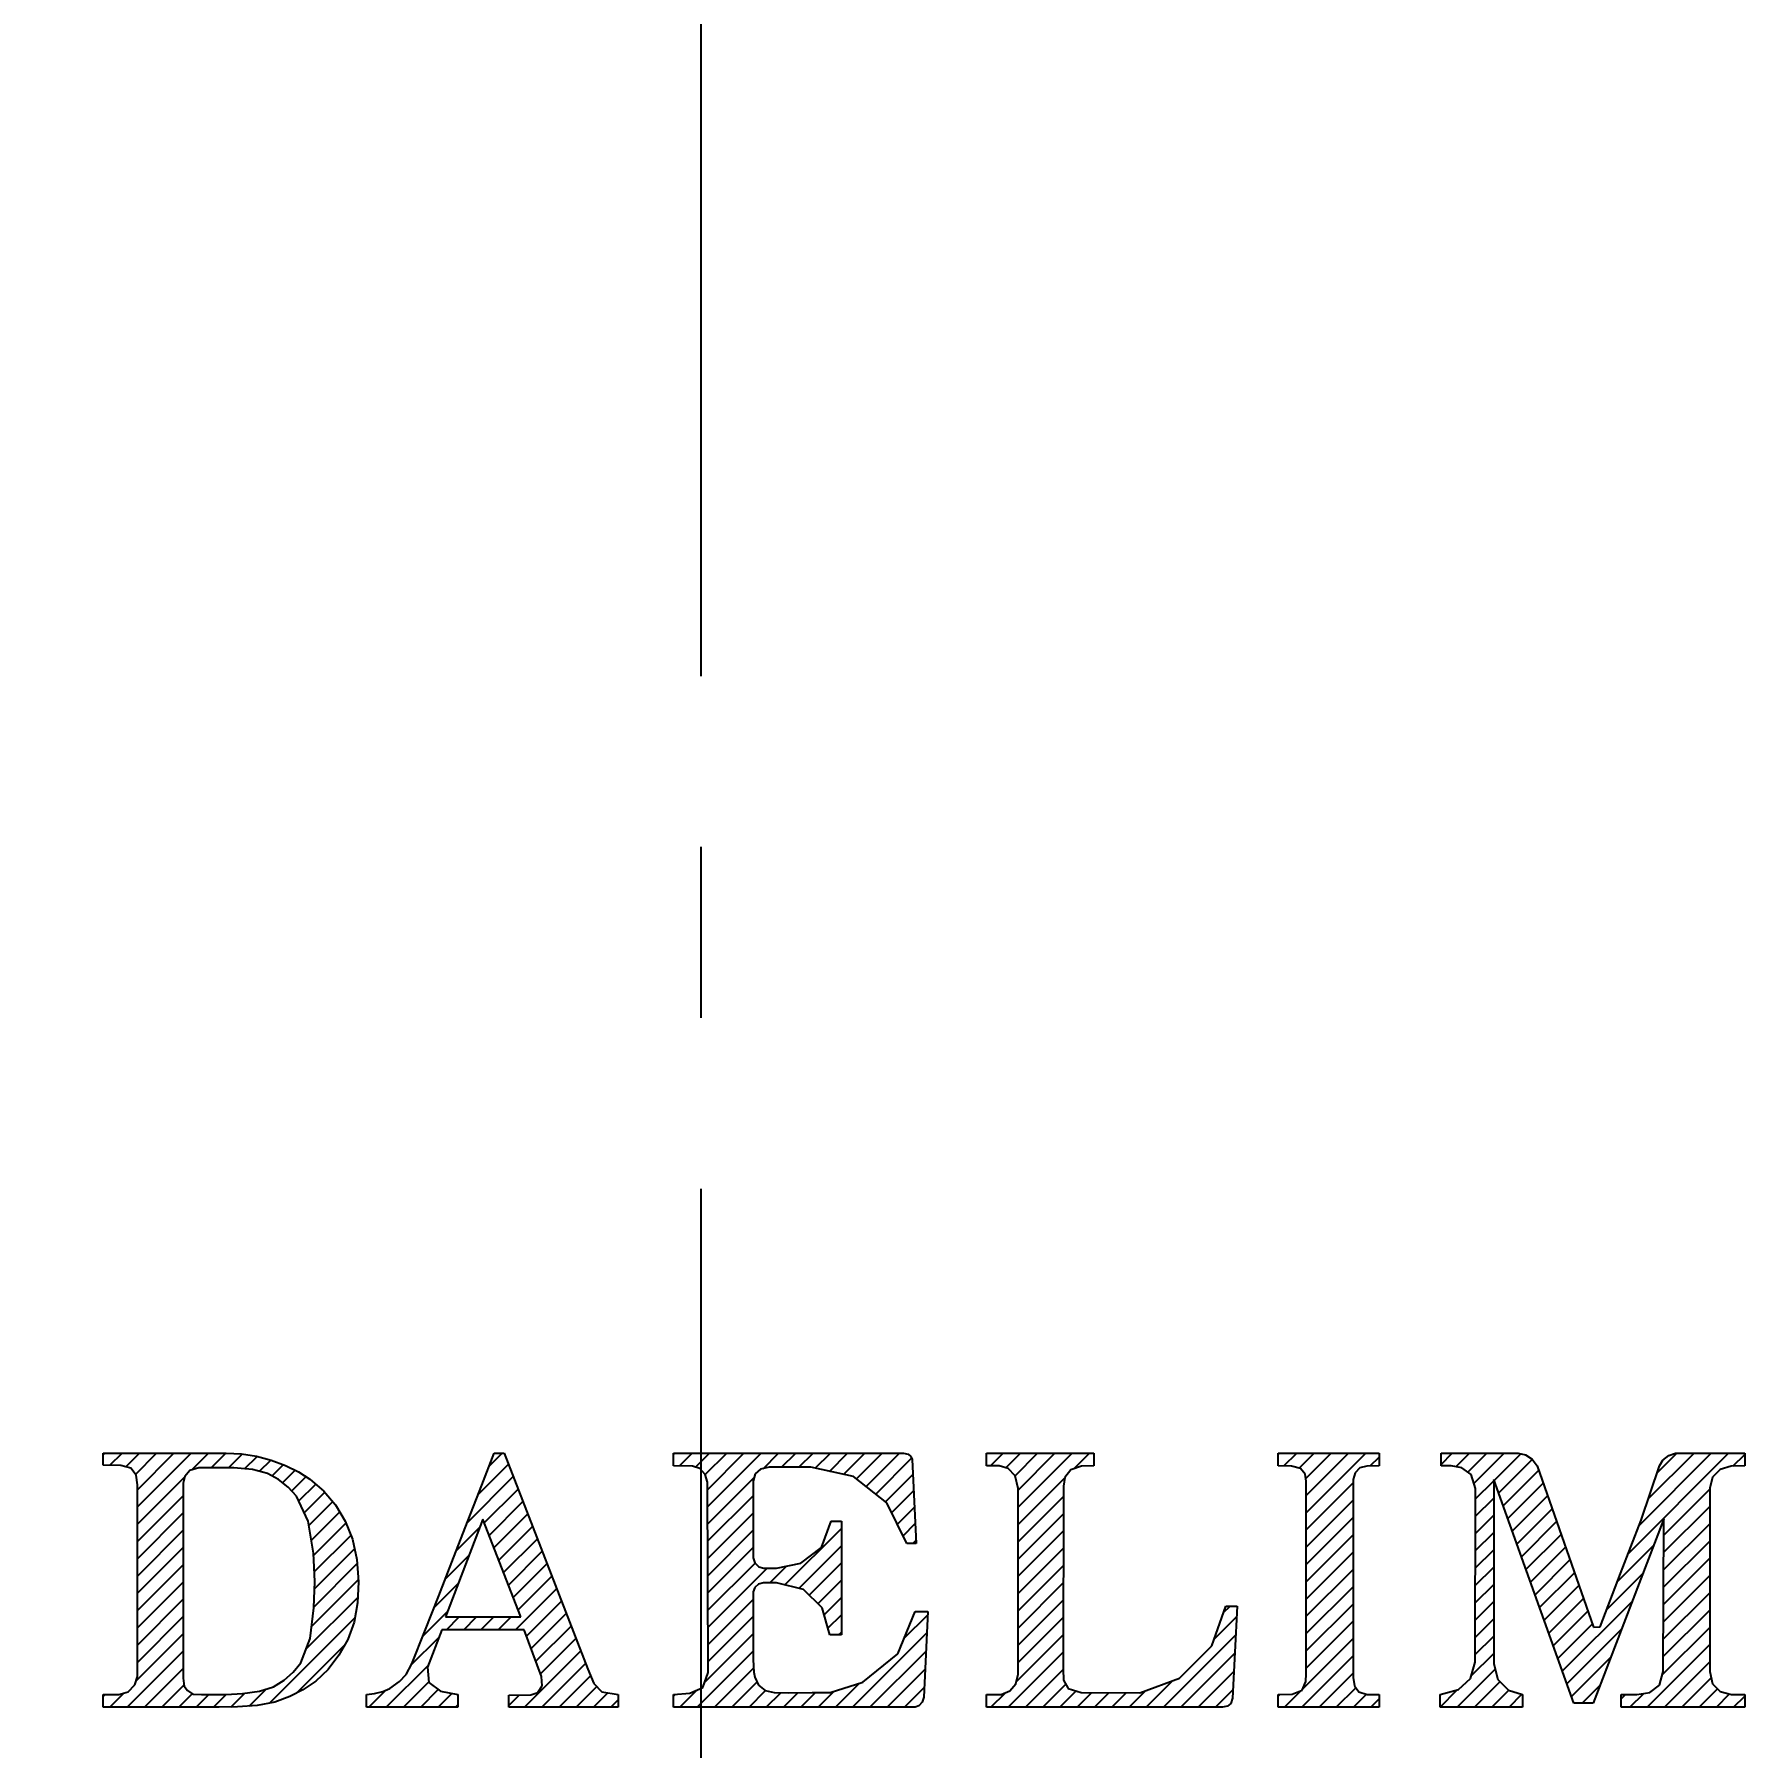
# Model space of a CAD drawing. Extents: x -13865 to -13271, y -11108 to -10688.
# Drawn here: x -13688.99 to -13671.48, y -10912.61 to -10895.07 of the extents above; entities that cross this region are included whole.
import ezdxf

# ---------------------------------------------------------------- set-up
doc = ezdxf.new("R2010")
doc.units = 0
doc.header["$LTSCALE"] = 7
doc.linetypes.add('CENTER', pattern=[2, 1.25, -0.25, 0.25, -0.25])
doc.linetypes.add('CENTER2', pattern=[1.125, 0.75, -0.125, 0.125, -0.125])
doc.layers.get('0').update_dxf_attribs({"color": 2, "linetype": 'CONTINUOUS'})
doc.layers.get('Defpoints').update_dxf_attribs({"linetype": 'CONTINUOUS'})
for name, color, linetype in [('CENTER', 1, 'CENTER2'), ('D', 2, 'CONTINUOUS'), ('DIM', 2, 'CONTINUOUS'), ('DWG', 7, 'CONTINUOUS')]:
    doc.layers.add(name, color=color, linetype=linetype)
doc.styles.add('DD', font='romans', dxfattribs={"bigfont": 'GHS.shx'})
doc.dimstyles.new('CWC', dxfattribs={"dimscale": 0, "dimtxt": 3.5, "dimasz": 3.5, "dimexe": 2, "dimexo": 1, "dimgap": 1, "dimtad": 1, "dimdec": 4, "dimdsep": 46, "dimtxsty": 'DD', "dimcen": 3, "dimclrd": 2, "dimclre": 2, "dimclrt": 2, "dimadec": 3, "dimazin": 2, "dimtfac": 1, "dimtdec": 4, "dimtmove": 0, "dimatfit": 3, "dimfxl": 1, "dimtvp": 1, "dimtolj": 1, "dimtzin": 0, "dimlwd": -1, "dimlwe": -1, "dimarcsym": 0})
pattern_1 = [(45, (-54221.42952, -25926.63148), (-0.08838834765, 0.08838834765), [])]

# ---------------------------------------------------------------- blocks, each defined once
blk = doc.blocks.new('*D3')
at = {"layer": 'Defpoints', "color": 0, "transparency": 16777216}
for p in [(-14378.064, -11893.35), (-14321.031, -11893.35), (-14346.031, -12038.584)]:
    blk.add_point(p, dxfattribs=at)
at = {"layer": 'DWG', "color": 2, "transparency": 16777216}
for p, q in [((-14322.031, -11893.35), (-14380.064, -11893.35)), ((-14378.064, -12035.084), (-14378.064, -11896.85)), ((-14347.031, -12038.584), (-14380.064, -12038.584))]:
    blk.add_line(p, q, dxfattribs=at)
for points in [[(-14378.647, -11896.85), (-14377.481, -11896.85), (-14378.064, -11893.35)], [(-14378.647, -12035.084), (-14377.481, -12035.084), (-14378.064, -12038.584)]]:
    blk.add_solid(points, dxfattribs=at)
at = {"layer": 'DWG', "color": 2, "transparency": 16777216, "insert": (-14381.731, -11965.967), "char_height": 3.5, "attachment_point": 5, "rotation": 90, "style": 'DD'}
blk.add_mtext('\\A1;(145)', dxfattribs=at)

msp = doc.modelspace()

# ---------------------------------------------------------------- hatches: boundary and pattern name
at = {"layer": 'D'}
h = msp.add_hatch(dxfattribs=at)
h.set_pattern_fill('ANSI31', color=256, style=0)
h.set_pattern_definition(pattern_1)
h.paths.add_polyline_path([(-13687.09742, -10912.19286), (-13686.90707, -10912.19056), (-13686.70828, -10912.17655), (-13686.52536, -10912.14024), (-13686.37234, -10912.08512), (-13686.23819, -10912.01672), (-13686.1075, -10911.92642), (-13685.98116, -10911.80584), (-13685.87059, -10911.65952), (-13685.77814, -10911.49974), (-13685.713, -10911.32334), (-13685.67887, -10911.12391), (-13685.669, -10910.90831), (-13685.68563, -10910.68043), (-13685.73298, -10910.47334), (-13685.762, -10910.40059), (-13686.16682, -10910.40064), (-13686.13106, -10910.61733), (-13686.11804, -10910.90636), (-13686.12535, -10911.17737), (-13686.16393, -10911.4915), (-13686.2588, -10911.73945), (-13686.33804, -10911.83406), (-13686.43206, -10911.91812), (-13686.54093, -10911.98442), (-13686.68365, -10912.02889), (-13686.85641, -10912.05381), (-13687.02495, -10912.06159), (-13687.15764, -10912.06334), (-13687.27659, -10912.06459), (-13687.36648, -10912.05929), (-13687.42015, -10912.02269), (-13687.45258, -10911.97814), (-13687.46347, -10911.89582), (-13687.46347, -10910.40077), (-13687.93223, -10910.40082), (-13687.93223, -10911.87852), (-13687.95919, -10911.96404), (-13688.02823, -10912.03445), (-13688.12162, -10912.06319), (-13688.28212, -10912.06269), (-13688.28212, -10912.19286)])
h.paths.add_polyline_path([(-13687.46347, -10910.40077), (-13687.46347, -10909.90016), (-13687.44766, -10909.83008), (-13687.39679, -10909.76957), (-13687.30481, -10909.74368), (-13687.23996, -10909.74234), (-13687.17572, -10909.74147), (-13687.11932, -10909.74115), (-13686.94531, -10909.74377), (-13686.75592, -10909.75955), (-13686.59987, -10909.80052), (-13686.48736, -10909.86368), (-13686.39048, -10909.94003), (-13686.30318, -10910.03152), (-13686.18522, -10910.28913), (-13686.16682, -10910.40064), (-13685.762, -10910.40059), (-13685.80726, -10910.28718), (-13685.90519, -10910.12257), (-13686.02524, -10909.98033), (-13686.16688, -10909.86015), (-13686.28562, -10909.78433), (-13686.41733, -10909.71899), (-13686.56216, -10909.6648), (-13686.71469, -10909.62467), (-13686.8687, -10909.60079), (-13687.02428, -10909.5929), (-13688.28212, -10909.5929), (-13688.28212, -10909.71672), (-13688.10085, -10909.71718), (-13687.99917, -10909.7454), (-13687.9465, -10909.81753), (-13687.93223, -10909.91734), (-13687.93223, -10910.40082)])
h = msp.add_hatch(dxfattribs=at)
h.set_pattern_fill('ANSI31', color=256, style=0)
h.set_pattern_definition(pattern_1)
h.paths.add_polyline_path([(-13683.79808, -10911.87939), (-13683.78956, -10911.97326), (-13683.83377, -10912.04108), (-13683.90593, -10912.06827), (-13684.13179, -10912.06953), (-13684.13179, -10912.19286), (-13683.01231, -10912.19286), (-13683.01231, -10912.06454), (-13683.17819, -10912.03505), (-13683.26321, -10911.94974), (-13683.32411, -10911.80431), (-13683.86671, -10910.40039), (-13684.3471, -10910.40044), (-13684.00962, -10911.26917), (-13684.77934, -10911.26917), (-13684.44822, -10910.40045), (-13684.5953, -10910.40047), (-13684.69736, -10910.66404), (-13684.84854, -10911.05213), (-13684.99081, -10911.41355), (-13685.12413, -10911.74814), (-13685.18055, -10911.8572), (-13685.25027, -10911.93085), (-13685.3493, -10912.00079), (-13685.4222, -10912.03215), (-13685.50748, -10912.05354), (-13685.58782, -10912.06454), (-13685.58782, -10912.19286), (-13684.65509, -10912.19286), (-13684.65509, -10912.06454), (-13684.83096, -10912.03005), (-13684.95167, -10911.93963), (-13684.96302, -10911.78398), (-13684.81867, -10911.40062), (-13683.97387, -10911.40062)])
h.paths.add_polyline_path([(-13683.86671, -10910.40039), (-13684.17882, -10909.59283), (-13684.28193, -10909.59283), (-13684.40936, -10909.92068), (-13684.54779, -10910.27776), (-13684.5953, -10910.40047), (-13684.44822, -10910.40045), (-13684.39814, -10910.26906), (-13684.3471, -10910.40044)])
h = msp.add_hatch(dxfattribs=at)
h.set_pattern_fill('ANSI31', color=256, style=0)
h.set_pattern_definition(pattern_1)
h.paths.add_polyline_path([(-13676.82893, -10912.19286), (-13676.77754, -10912.18342), (-13676.74213, -10912.15436), (-13676.72725, -10912.1), (-13676.67874, -10911.15742), (-13676.79271, -10911.15742), (-13676.93621, -10911.56433), (-13677.26837, -10911.8957), (-13677.67338, -10912.04656), (-13678.27328, -10912.04278), (-13678.40691, -10912.00038), (-13678.45353, -10911.91498), (-13678.45888, -10911.80526), (-13678.45701, -10910.39981), (-13678.91983, -10910.39986), (-13678.91896, -10911.85374), (-13678.9422, -10911.95333), (-13679.00439, -10912.02534), (-13679.09388, -10912.06284), (-13679.24224, -10912.06273), (-13679.24224, -10912.19286)])
h.paths.add_polyline_path([(-13678.45701, -10910.39981), (-13678.45638, -10909.92928), (-13678.44133, -10909.84297), (-13678.38023, -10909.76182), (-13678.27156, -10909.72405), (-13678.14466, -10909.72303), (-13678.14466, -10909.5929), (-13679.24224, -10909.5929), (-13679.24224, -10909.72303), (-13679.11406, -10909.72382), (-13679.0214, -10909.74977), (-13678.9484, -10909.82588), (-13678.9201, -10909.95301), (-13678.91983, -10910.39986)])
h = msp.add_hatch(dxfattribs=at)
h.set_pattern_fill('ANSI31', color=256, style=0)
h.set_pattern_definition(pattern_1)
h.paths.add_polyline_path([(-13673.23356, -10912.15101), (-13673.03593, -10912.15101), (-13672.36383, -10910.39916), (-13672.59042, -10910.39918), (-13672.7542, -10910.82591), (-13672.96473, -10911.37156), (-13673.03191, -10911.37281), (-13673.37247, -10910.39927), (-13673.86008, -10910.39932)])
h.paths.add_polyline_path([(-13673.37247, -10910.39927), (-13673.6089, -10909.72338), (-13673.6598, -10909.65359), (-13673.72593, -10909.61075), (-13673.80149, -10909.5929), (-13674.59195, -10909.5929), (-13674.59195, -10909.72303), (-13674.48924, -10909.7219), (-13674.37813, -10909.74129), (-13674.28169, -10909.81252), (-13674.24057, -10909.95587), (-13674.24074, -10910.39936), (-13674.05235, -10910.39934), (-13674.05235, -10909.86174), (-13673.86008, -10910.39932)])
h.paths.add_polyline_path([(-13673.75656, -10912.19286), (-13673.75656, -10912.06273), (-13673.9, -10912.01913), (-13674.00916, -10911.91075), (-13674.05255, -10911.74976), (-13674.05235, -10911.44174), (-13674.05235, -10910.39934), (-13674.24074, -10910.39936), (-13674.24127, -10911.73188), (-13674.28923, -10911.89841), (-13674.41199, -10912.01267), (-13674.60089, -10912.06273), (-13674.60089, -10912.19286)])
h.paths.add_polyline_path([(-13671.48381, -10912.19286), (-13671.48381, -10912.06273), (-13671.6177, -10912.06229), (-13671.73502, -10912.03372), (-13671.81268, -10911.95303), (-13671.84081, -10911.82634), (-13671.84081, -10910.3991), (-13672.31279, -10910.39915), (-13672.31795, -10911.82634), (-13672.35589, -10911.96655), (-13672.4537, -10912.0424), (-13672.58919, -10912.06444), (-13672.74923, -10912.06273), (-13672.74923, -10912.19286)])
h.paths.add_polyline_path([(-13671.84081, -10910.3991), (-13671.84081, -10909.95197), (-13671.813, -10909.83957), (-13671.73645, -10909.75911), (-13671.62137, -10909.72659), (-13671.48381, -10909.72293), (-13671.48381, -10909.5929), (-13672.1916, -10909.5929), (-13672.26184, -10909.61719), (-13672.3213, -10909.66337), (-13672.35691, -10909.72373), (-13672.54347, -10910.27687), (-13672.59042, -10910.39918), (-13672.36383, -10910.39916), (-13672.31231, -10910.26488), (-13672.31279, -10910.39915)])
h.paths.add_polyline_path([(-13675.22374, -10912.19286), (-13675.22374, -10912.06273), (-13675.3488, -10912.06217), (-13675.43144, -10912.03588), (-13675.47791, -10911.97557), (-13675.49244, -10911.88883), (-13675.49009, -10910.39949), (-13675.97028, -10910.39954), (-13675.97028, -10911.85007), (-13675.97573, -10911.93015), (-13676.01349, -10912.01812), (-13676.11576, -10912.06066), (-13676.25894, -10912.06273), (-13676.25894, -10912.19286)])
h.paths.add_polyline_path([(-13675.49009, -10910.39949), (-13675.48924, -10909.86219), (-13675.47052, -10909.7949), (-13675.42096, -10909.74418), (-13675.3504, -10909.72394), (-13675.22374, -10909.72303), (-13675.22374, -10909.5929), (-13676.25894, -10909.5929), (-13676.25894, -10909.72303), (-13676.12193, -10909.72394), (-13676.02983, -10909.74892), (-13675.98321, -10909.80896), (-13675.97028, -10909.8787), (-13675.97028, -10910.39954)])
at = {"layer": 'DIM'}
h = msp.add_hatch(dxfattribs=at)
h.set_pattern_fill('ANSI31', color=256)
h.set_pattern_definition(pattern_1)
h.paths.add_polyline_path([(-13679.97169, -10912.19286), (-13680.79651, -10912.19286), (-13681.62121, -10912.19286), (-13682.44588, -10912.19286), (-13682.44588, -10912.06273), (-13682.27772, -10912.04852), (-13682.14476, -10911.99249), (-13682.09072, -10911.83941), (-13682.09989, -10909.88904), (-13682.12158, -10909.81036), (-13682.17708, -10909.75012), (-13682.25189, -10909.72487), (-13682.44588, -10909.72303), (-13682.44588, -10909.5929), (-13680.09137, -10909.5929), (-13680.0444, -10909.60307), (-13680.01677, -10909.62584), (-13680.00518, -10909.65906), (-13679.96127, -10910.51748), (-13680.05951, -10910.51748), (-13680.26439, -10910.10167), (-13680.60339, -10909.8329), (-13681.04026, -10909.73748), (-13681.46705, -10909.73748), (-13681.55706, -10909.75737), (-13681.61046, -10909.80506), (-13681.63056, -10909.87815), (-13681.63056, -10910.66538), (-13681.6134, -10910.71625), (-13681.5727, -10910.75547), (-13681.52302, -10910.77119), (-13681.39222, -10910.77119), (-13681.14453, -10910.71849), (-13680.93316, -10910.55839), (-13680.83323, -10910.28788), (-13680.72796, -10910.28788), (-13680.72796, -10911.4533), (-13680.84607, -10911.4533), (-13680.92379, -10911.17644), (-13681.1167, -10910.98868), (-13681.39222, -10910.91952), (-13681.52474, -10910.91952), (-13681.57721, -10910.93394), (-13681.61498, -10910.96868), (-13681.63056, -10911.01343), (-13681.63056, -10911.70002), (-13681.62872, -10911.77273), (-13681.6233, -10911.83446), (-13681.61437, -10911.88504), (-13681.5757, -10911.96669), (-13681.50837, -10912.02231), (-13681.41697, -10912.04336), (-13681.26651, -10912.04595), (-13681.02556, -10912.04432), (-13680.84423, -10912.04278), (-13680.50908, -10911.93591), (-13680.15109, -10911.64627), (-13679.97446, -10911.21199), (-13679.84237, -10911.21199), (-13679.88387, -10912.09219), (-13679.90087, -10912.14301), (-13679.93713, -10912.17911)])

# ---------------------------------------------------------------- linework, layer by layer
at = {"color": 2}
for p, q in [((-13688.28212, -10909.71672), (-13688.28212, -10909.5929)), ((-13688.28212, -10909.5929), (-13687.02428, -10909.5929)), ((-13687.02428, -10909.5929), (-13686.8687, -10909.60079)), ((-13686.8687, -10909.60079), (-13686.71469, -10909.62467)), ((-13684.40936, -10909.92068), (-13684.28193, -10909.59283)), ((-13684.28193, -10909.59283), (-13684.17882, -10909.59283)), ((-13684.17882, -10909.59283), (-13683.32411, -10911.80431)), ((-13682.44588, -10909.5929), (-13680.09137, -10909.5929)), ((-13682.44588, -10909.72303), (-13682.44588, -10909.5929)), ((-13680.09137, -10909.5929), (-13680.0444, -10909.60307)), ((-13680.0444, -10909.60307), (-13680.01677, -10909.62584)), ((-13679.24224, -10909.5929), (-13678.14466, -10909.5929)), ((-13679.24224, -10909.72303), (-13679.24224, -10909.5929)), ((-13678.14466, -10909.5929), (-13678.14466, -10909.72303)), ((-13676.25894, -10909.5929), (-13675.22374, -10909.5929)), ((-13676.25894, -10909.72303), (-13676.25894, -10909.5929)), ((-13675.22374, -10909.5929), (-13675.22374, -10909.72303)), ((-13674.59195, -10909.5929), (-13673.80149, -10909.5929)), ((-13674.59195, -10909.72303), (-13674.59195, -10909.5929)), ((-13673.80149, -10909.5929), (-13673.72593, -10909.61075)), ((-13672.26184, -10909.61719), (-13672.1916, -10909.5929)), ((-13672.1916, -10909.5929), (-13671.48381, -10909.5929)), ((-13671.48381, -10909.5929), (-13671.48381, -10909.72293)), ((-13688.10085, -10909.71718), (-13688.28212, -10909.71672)), ((-13687.99917, -10909.7454), (-13688.10085, -10909.71718)), ((-13687.9465, -10909.81753), (-13687.99917, -10909.7454)), ((-13687.39679, -10909.76957), (-13687.44766, -10909.83008)), ((-13687.30481, -10909.74368), (-13687.39679, -10909.76957)), ((-13687.23996, -10909.74234), (-13687.30481, -10909.74368)), ((-13687.17572, -10909.74147), (-13687.23996, -10909.74234)), ((-13687.11932, -10909.74115), (-13687.17572, -10909.74147)), ((-13686.94531, -10909.74377), (-13687.11932, -10909.74115)), ((-13686.75592, -10909.75955), (-13686.94531, -10909.74377)), ((-13686.59987, -10909.80052), (-13686.75592, -10909.75955)), ((-13686.71469, -10909.62467), (-13686.56216, -10909.6648)), ((-13686.56216, -10909.6648), (-13686.41733, -10909.71899)), ((-13686.41733, -10909.71899), (-13686.28562, -10909.78433)), ((-13686.28562, -10909.78433), (-13686.16688, -10909.86015)), ((-13682.25189, -10909.72487), (-13682.44588, -10909.72303)), ((-13682.17708, -10909.75012), (-13682.25189, -10909.72487)), ((-13682.12158, -10909.81036), (-13682.17708, -10909.75012)), ((-13681.55706, -10909.75737), (-13681.61046, -10909.80506)), ((-13681.46705, -10909.73748), (-13681.55706, -10909.75737)), ((-13681.04026, -10909.73748), (-13681.46705, -10909.73748)), ((-13680.60339, -10909.8329), (-13681.04026, -10909.73748)), ((-13680.01677, -10909.62584), (-13680.00518, -10909.65906)), ((-13680.00518, -10909.65906), (-13679.96127, -10910.51748)), ((-13679.11406, -10909.72382), (-13679.24224, -10909.72303)), ((-13679.0214, -10909.74977), (-13679.11406, -10909.72382)), ((-13678.9484, -10909.82588), (-13679.0214, -10909.74977)), ((-13678.38023, -10909.76182), (-13678.44133, -10909.84297)), ((-13678.27156, -10909.72405), (-13678.38023, -10909.76182)), ((-13678.14466, -10909.72303), (-13678.27156, -10909.72405)), ((-13676.12193, -10909.72394), (-13676.25894, -10909.72303)), ((-13676.02983, -10909.74892), (-13676.12193, -10909.72394)), ((-13675.98321, -10909.80896), (-13676.02983, -10909.74892)), ((-13675.42096, -10909.74418), (-13675.47052, -10909.7949)), ((-13675.3504, -10909.72394), (-13675.42096, -10909.74418)), ((-13675.22374, -10909.72303), (-13675.3504, -10909.72394)), ((-13674.48924, -10909.7219), (-13674.59195, -10909.72303)), ((-13674.37813, -10909.74129), (-13674.48924, -10909.7219)), ((-13674.28169, -10909.81252), (-13674.37813, -10909.74129)), ((-13673.72593, -10909.61075), (-13673.6598, -10909.65359)), ((-13673.6598, -10909.65359), (-13673.6089, -10909.72338)), ((-13673.6089, -10909.72338), (-13673.03191, -10911.37281)), ((-13672.54347, -10910.27687), (-13672.35691, -10909.72373)), ((-13672.35691, -10909.72373), (-13672.3213, -10909.66337)), ((-13672.3213, -10909.66337), (-13672.26184, -10909.61719)), ((-13671.73645, -10909.75911), (-13671.813, -10909.83957)), ((-13671.62137, -10909.72659), (-13671.73645, -10909.75911)), ((-13671.48381, -10909.72293), (-13671.62137, -10909.72659)), ((-13687.93223, -10909.91734), (-13687.9465, -10909.81753)), ((-13687.93223, -10911.87852), (-13687.93223, -10909.91734)), ((-13687.44766, -10909.83008), (-13687.46347, -10909.90016)), ((-13687.46347, -10909.90016), (-13687.46347, -10911.89582)), ((-13686.48736, -10909.86368), (-13686.59987, -10909.80052)), ((-13686.39048, -10909.94003), (-13686.48736, -10909.86368)), ((-13686.30318, -10910.03152), (-13686.39048, -10909.94003)), ((-13686.16688, -10909.86015), (-13686.02524, -10909.98033)), ((-13684.54779, -10910.27776), (-13684.40936, -10909.92068)), ((-13682.09989, -10909.88904), (-13682.12158, -10909.81036)), ((-13682.09072, -10911.83941), (-13682.09989, -10909.88904)), ((-13681.61046, -10909.80506), (-13681.63056, -10909.87815)), ((-13681.63056, -10909.87815), (-13681.63056, -10910.66538)), ((-13680.26439, -10910.10167), (-13680.60339, -10909.8329)), ((-13678.9201, -10909.95301), (-13678.9484, -10909.82588)), ((-13678.91896, -10911.85374), (-13678.9201, -10909.95301)), ((-13678.45638, -10909.92928), (-13678.45888, -10911.80526)), ((-13678.44133, -10909.84297), (-13678.45638, -10909.92928)), ((-13675.97028, -10909.8787), (-13675.98321, -10909.80896)), ((-13675.97028, -10911.85007), (-13675.97028, -10909.8787)), ((-13675.48924, -10909.86219), (-13675.49244, -10911.88883)), ((-13675.47052, -10909.7949), (-13675.48924, -10909.86219)), ((-13674.24057, -10909.95587), (-13674.28169, -10909.81252)), ((-13674.24127, -10911.73188), (-13674.24057, -10909.95587)), ((-13673.23356, -10912.15101), (-13674.05235, -10909.86174)), ((-13674.05235, -10909.86174), (-13674.05235, -10911.44174)), ((-13671.813, -10909.83957), (-13671.84081, -10909.95197)), ((-13671.84081, -10909.95197), (-13671.84081, -10911.82634)), ((-13686.18522, -10910.28913), (-13686.30318, -10910.03152)), ((-13686.02524, -10909.98033), (-13685.90519, -10910.12257)), ((-13685.90519, -10910.12257), (-13685.80726, -10910.28718)), ((-13680.05951, -10910.51748), (-13680.26439, -10910.10167)), ((-13686.13106, -10910.61733), (-13686.18522, -10910.28913)), ((-13685.80726, -10910.28718), (-13685.73298, -10910.47334)), ((-13684.39814, -10910.26906), (-13684.77934, -10911.26917)), ((-13684.69736, -10910.66404), (-13684.54779, -10910.27776)), ((-13684.00962, -10911.26917), (-13684.39814, -10910.26906)), ((-13680.93316, -10910.55839), (-13680.83323, -10910.28788)), ((-13680.83323, -10910.28788), (-13680.72796, -10910.28788)), ((-13680.72796, -10910.28788), (-13680.72796, -10911.4533)), ((-13672.31231, -10910.26488), (-13673.03593, -10912.15101)), ((-13672.7542, -10910.82591), (-13672.54347, -10910.27687)), ((-13672.31795, -10911.82634), (-13672.31231, -10910.26488)), ((-13685.73298, -10910.47334), (-13685.68563, -10910.68043)), ((-13686.11804, -10910.90636), (-13686.13106, -10910.61733)), ((-13681.14453, -10910.71849), (-13680.93316, -10910.55839)), ((-13679.96127, -10910.51748), (-13680.05951, -10910.51748)), ((-13685.68563, -10910.68043), (-13685.669, -10910.90831)), ((-13684.84854, -10911.05213), (-13684.69736, -10910.66404)), ((-13681.63056, -10910.66538), (-13681.6134, -10910.71625)), ((-13681.6134, -10910.71625), (-13681.5727, -10910.75547)), ((-13681.5727, -10910.75547), (-13681.52302, -10910.77119)), ((-13681.52302, -10910.77119), (-13681.39222, -10910.77119)), ((-13681.39222, -10910.77119), (-13681.14453, -10910.71849)), ((-13672.96473, -10911.37156), (-13672.7542, -10910.82591)), ((-13686.12535, -10911.17737), (-13686.11804, -10910.90636)), ((-13685.669, -10910.90831), (-13685.67887, -10911.12391)), ((-13681.61498, -10910.96868), (-13681.63056, -10911.01343)), ((-13681.57721, -10910.93394), (-13681.61498, -10910.96868)), ((-13681.52474, -10910.91952), (-13681.57721, -10910.93394)), ((-13681.39222, -10910.91952), (-13681.52474, -10910.91952)), ((-13681.1167, -10910.98868), (-13681.39222, -10910.91952)), ((-13680.92379, -10911.17644), (-13681.1167, -10910.98868)), ((-13686.16393, -10911.4915), (-13686.12535, -10911.17737)), ((-13685.67887, -10911.12391), (-13685.713, -10911.32334)), ((-13684.99081, -10911.41355), (-13684.84854, -10911.05213)), ((-13681.63056, -10911.01343), (-13681.63056, -10911.70002)), ((-13680.84607, -10911.4533), (-13680.92379, -10911.17644)), ((-13676.93621, -10911.56433), (-13676.79271, -10911.15742)), ((-13676.79271, -10911.15742), (-13676.67874, -10911.15742)), ((-13676.67874, -10911.15742), (-13676.72725, -10912.1)), ((-13685.713, -10911.32334), (-13685.77814, -10911.49974)), ((-13684.77934, -10911.26917), (-13684.00962, -10911.26917)), ((-13680.15109, -10911.64627), (-13679.97446, -10911.21199)), ((-13679.97446, -10911.21199), (-13679.84237, -10911.21199)), ((-13679.84237, -10911.21199), (-13679.88387, -10912.09219)), ((-13686.2588, -10911.73945), (-13686.16393, -10911.4915)), ((-13685.77814, -10911.49974), (-13685.87059, -10911.65952)), ((-13685.12413, -10911.74814), (-13684.99081, -10911.41355)), ((-13684.81867, -10911.40062), (-13684.96302, -10911.78398)), ((-13683.97387, -10911.40062), (-13684.81867, -10911.40062)), ((-13683.79808, -10911.87939), (-13683.97387, -10911.40062)), ((-13680.72796, -10911.4533), (-13680.84607, -10911.4533)), ((-13674.05235, -10911.44174), (-13674.05255, -10911.74976)), ((-13673.03191, -10911.37281), (-13672.96473, -10911.37156)), ((-13685.87059, -10911.65952), (-13685.98116, -10911.80584)), ((-13681.63056, -10911.70002), (-13681.62872, -10911.77273)), ((-13680.50908, -10911.93591), (-13680.15109, -10911.64627)), ((-13677.26837, -10911.8957), (-13676.93621, -10911.56433)), ((-13687.95919, -10911.96404), (-13687.93223, -10911.87852)), ((-13686.43206, -10911.91812), (-13686.33804, -10911.83406)), ((-13686.33804, -10911.83406), (-13686.2588, -10911.73945)), ((-13685.98116, -10911.80584), (-13686.1075, -10911.92642)), ((-13685.25027, -10911.93085), (-13685.18055, -10911.8572)), ((-13685.18055, -10911.8572), (-13685.12413, -10911.74814)), ((-13684.96302, -10911.78398), (-13684.95167, -10911.93963)), ((-13683.78956, -10911.97326), (-13683.79808, -10911.87939)), ((-13683.32411, -10911.80431), (-13683.26321, -10911.94974)), ((-13682.14476, -10911.99249), (-13682.09072, -10911.83941)), ((-13681.62872, -10911.77273), (-13681.6233, -10911.83446)), ((-13681.6233, -10911.83446), (-13681.61437, -10911.88504)), ((-13681.61437, -10911.88504), (-13681.5757, -10911.96669)), ((-13678.9422, -10911.95333), (-13678.91896, -10911.85374)), ((-13678.45888, -10911.80526), (-13678.45353, -10911.91498)), ((-13675.97573, -10911.93015), (-13675.97028, -10911.85007)), ((-13675.49244, -10911.88883), (-13675.47791, -10911.97557)), ((-13674.28923, -10911.89841), (-13674.24127, -10911.73188)), ((-13674.05255, -10911.74976), (-13674.00916, -10911.91075)), ((-13672.35589, -10911.96655), (-13672.31795, -10911.82634)), ((-13671.84081, -10911.82634), (-13671.81268, -10911.95303)), ((-13688.28212, -10912.06269), (-13688.12162, -10912.06319)), ((-13688.28212, -10912.19282), (-13688.28212, -10912.06269)), ((-13688.12162, -10912.06319), (-13688.02823, -10912.03445)), ((-13688.02823, -10912.03445), (-13687.95919, -10911.96404)), ((-13687.46347, -10911.89582), (-13687.45258, -10911.97814)), ((-13687.45258, -10911.97814), (-13687.42015, -10912.02269)), ((-13687.42015, -10912.02269), (-13687.36648, -10912.05929)), ((-13687.36648, -10912.05929), (-13687.27659, -10912.06459)), ((-13687.27659, -10912.06459), (-13687.15764, -10912.06334)), ((-13687.15764, -10912.06334), (-13687.02495, -10912.06159)), ((-13687.02495, -10912.06159), (-13686.85641, -10912.05381)), ((-13686.85641, -10912.05381), (-13686.68365, -10912.02889)), ((-13686.68365, -10912.02889), (-13686.54093, -10911.98442)), ((-13686.54093, -10911.98442), (-13686.43206, -10911.91812)), ((-13686.23819, -10912.01672), (-13686.37234, -10912.08512)), ((-13686.1075, -10911.92642), (-13686.23819, -10912.01672)), ((-13685.58782, -10912.06454), (-13685.50748, -10912.05354)), ((-13685.58782, -10912.19286), (-13685.58782, -10912.06454)), ((-13685.50748, -10912.05354), (-13685.4222, -10912.03215)), ((-13685.4222, -10912.03215), (-13685.3493, -10912.00079)), ((-13685.3493, -10912.00079), (-13685.25027, -10911.93085)), ((-13684.95167, -10911.93963), (-13684.83096, -10912.03005)), ((-13684.83096, -10912.03005), (-13684.65509, -10912.06454)), ((-13684.65509, -10912.06454), (-13684.65509, -10912.19286)), ((-13683.90593, -10912.06827), (-13683.83377, -10912.04108)), ((-13683.83377, -10912.04108), (-13683.78956, -10911.97326)), ((-13683.26321, -10911.94974), (-13683.17819, -10912.03505)), ((-13683.17819, -10912.03505), (-13683.01231, -10912.06454)), ((-13683.01231, -10912.06454), (-13683.01231, -10912.19286)), ((-13682.44588, -10912.06273), (-13682.27772, -10912.04852)), ((-13682.44588, -10912.19286), (-13682.44588, -10912.06273)), ((-13682.27772, -10912.04852), (-13682.14476, -10911.99249)), ((-13681.5757, -10911.96669), (-13681.50837, -10912.02231)), ((-13681.50837, -10912.02231), (-13681.41697, -10912.04336)), ((-13681.41697, -10912.04336), (-13681.26651, -10912.04595)), ((-13681.26651, -10912.04595), (-13681.02556, -10912.04432)), ((-13681.02556, -10912.04432), (-13680.84423, -10912.04278)), ((-13680.84423, -10912.04278), (-13680.50908, -10911.93591)), ((-13679.24224, -10912.06273), (-13679.09388, -10912.06284)), ((-13679.24224, -10912.19286), (-13679.24224, -10912.06273)), ((-13679.09388, -10912.06284), (-13679.00439, -10912.02534)), ((-13679.00439, -10912.02534), (-13678.9422, -10911.95333)), ((-13678.45353, -10911.91498), (-13678.40691, -10912.00038)), ((-13678.40691, -10912.00038), (-13678.27328, -10912.04278)), ((-13678.27328, -10912.04278), (-13677.67338, -10912.04656)), ((-13677.67338, -10912.04656), (-13677.26837, -10911.8957)), ((-13676.25894, -10912.06273), (-13676.11576, -10912.06066)), ((-13676.25894, -10912.19286), (-13676.25894, -10912.06273)), ((-13676.11576, -10912.06066), (-13676.01349, -10912.01812)), ((-13676.01349, -10912.01812), (-13675.97573, -10911.93015)), ((-13675.47791, -10911.97557), (-13675.43144, -10912.03588)), ((-13675.43144, -10912.03588), (-13675.3488, -10912.06217)), ((-13675.3488, -10912.06217), (-13675.22374, -10912.06273)), ((-13675.22374, -10912.06273), (-13675.22374, -10912.19286)), ((-13674.60089, -10912.06273), (-13674.41199, -10912.01267)), ((-13674.60089, -10912.19286), (-13674.60089, -10912.06273)), ((-13674.41199, -10912.01267), (-13674.28923, -10911.89841)), ((-13674.00916, -10911.91075), (-13673.9, -10912.01913)), ((-13673.9, -10912.01913), (-13673.75656, -10912.06273)), ((-13673.75656, -10912.06273), (-13673.75656, -10912.19286)), ((-13672.74923, -10912.06273), (-13672.58919, -10912.06444)), ((-13672.74923, -10912.19286), (-13672.74923, -10912.06273)), ((-13672.58919, -10912.06444), (-13672.4537, -10912.0424)), ((-13672.4537, -10912.0424), (-13672.35589, -10911.96655)), ((-13671.81268, -10911.95303), (-13671.73502, -10912.03372)), ((-13671.73502, -10912.03372), (-13671.6177, -10912.06229)), ((-13671.6177, -10912.06229), (-13671.48381, -10912.06273)), ((-13671.48381, -10912.06273), (-13671.48381, -10912.19286)), ((-13687.09742, -10912.19286), (-13688.28212, -10912.19286)), ((-13686.90707, -10912.19056), (-13687.09742, -10912.19286)), ((-13686.70828, -10912.17655), (-13686.90707, -10912.19056)), ((-13686.52536, -10912.14024), (-13686.70828, -10912.17655)), ((-13686.37234, -10912.08512), (-13686.52536, -10912.14024)), ((-13684.65509, -10912.19286), (-13685.58782, -10912.19286)), ((-13684.13179, -10912.06953), (-13683.90593, -10912.06827)), ((-13684.13179, -10912.19286), (-13684.13179, -10912.06953)), ((-13683.01231, -10912.19286), (-13684.13179, -10912.19286)), ((-13681.62121, -10912.19286), (-13682.44588, -10912.19286)), ((-13680.79651, -10912.19286), (-13681.62121, -10912.19286)), ((-13679.97169, -10912.19286), (-13680.79651, -10912.19286)), ((-13679.93713, -10912.17911), (-13679.97169, -10912.19286)), ((-13679.90087, -10912.14301), (-13679.93713, -10912.17911)), ((-13679.88387, -10912.09219), (-13679.90087, -10912.14301)), ((-13676.82893, -10912.19286), (-13679.24224, -10912.19286)), ((-13676.77754, -10912.18342), (-13676.82893, -10912.19286)), ((-13676.74213, -10912.15436), (-13676.77754, -10912.18342)), ((-13676.72725, -10912.1), (-13676.74213, -10912.15436)), ((-13675.22374, -10912.19286), (-13676.25894, -10912.19286)), ((-13673.75656, -10912.19286), (-13674.60089, -10912.19286)), ((-13673.03593, -10912.15101), (-13673.23356, -10912.15101)), ((-13671.48381, -10912.19286), (-13672.74923, -10912.19286))]:
    msp.add_line(p, q, dxfattribs=at)
at = {"layer": 'CENTER', "linetype": 'CENTER'}
msp.add_line((-13682.1678, -10780.8864), (-13682.1678, -10930.76522), dxfattribs=at)

# ---------------------------------------------------------------- dimensions: what is measured, and where the dimension line sits
at = {"layer": 'DWG'}
dim = msp.add_linear_dim(base=(-13739.20126, -10784.53097), p1=(-13707.1678, -10929.76522), p2=(-13682.1678, -10784.53097), angle=90, text='(145)', dimstyle='CWC', override={"dimscale": 1}, dxfattribs=at)
dim.commit()
dim.dimension.update_dxf_attribs({"geometry": '*D3', "text_midpoint": (-13742.86793, -10857.1481), "insert": (638.86273, 1108.81904)})

doc.saveas('drawing.dxf')
